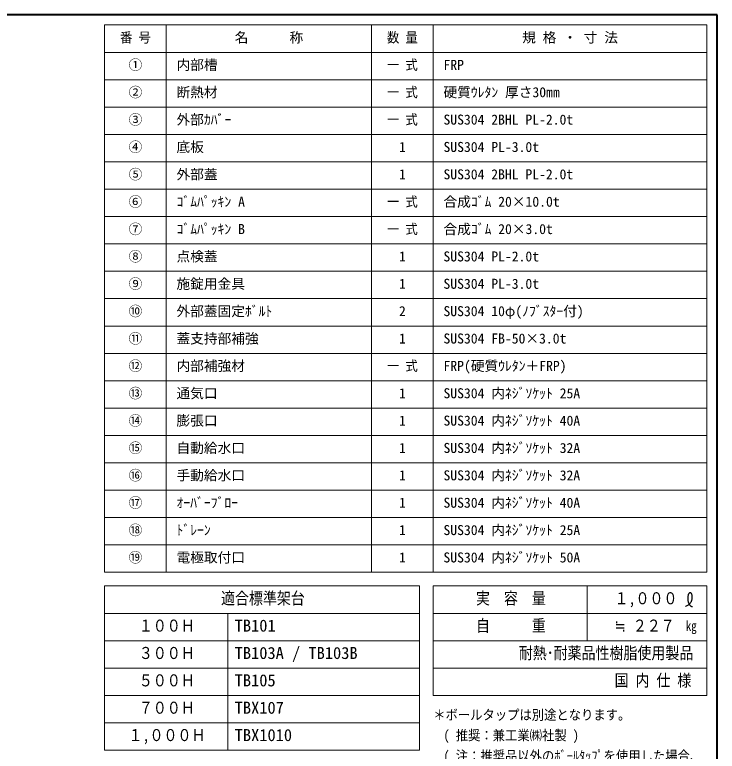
# Model space of a CAD drawing. Units: millimetres at full size, sheet at 1:20; details may follow other scales. Extents: x -4246 to 3854, y -2716 to 2904.
# Drawn here: x 1289 to 3854, y 212 to 2904 of the extents above; entities that cross this region are included whole.
import ezdxf
from ezdxf.enums import TextEntityAlignment as Align

# ---------------------------------------------------------------- set-up
doc = ezdxf.new("R2010")
doc.units = ezdxf.units.MM
doc.header["$LTSCALE"] = 20
doc.layers.add('0-0', color=7, linetype='Continuous', lineweight=9)
doc.styles.add('ＭＳ ゴシック', font='')
doc.styles.get('ＭＳ ゴシック').set_extended_font_data('MS Gothic')

msp = doc.modelspace()

# ---------------------------------------------------------------- linework, layer by layer
at = {"layer": '0-0', "color": 1, "lineweight": 40}
for p, q in [((3854.4, 2903.83), (-4245.6, 2903.83)), ((3854.4, -2716.17), (3854.4, 2903.83))]:
    msp.add_line(p, q, dxfattribs=at)
at = {"layer": '0-0', "color": 3, "lineweight": 18}
for p, q in [((3816.9, 2866.33), (1616.9, 2866.33)), ((1616.9, 866.33), (1616.9, 2866.33)), ((1841.9, 866.33), (1841.9, 2866.33)), ((2591.9, 866.33), (2591.9, 2866.33)), ((2816.9, 866.33), (2816.9, 2866.33)), ((3816.9, 866.33), (3816.9, 2866.33)), ((3816.9, 2766.33), (1616.9, 2766.33)), ((3816.9, 2666.33), (1616.9, 2666.33)), ((3816.9, 2566.33), (1616.9, 2566.33)), ((3816.9, 2466.33), (1616.9, 2466.33)), ((3816.9, 2366.33), (1616.9, 2366.33)), ((3816.9, 2266.33), (1616.9, 2266.33)), ((3816.9, 2166.33), (1616.9, 2166.33)), ((3816.9, 2066.33), (1616.9, 2066.33)), ((3816.9, 1966.33), (1616.9, 1966.33)), ((3816.9, 1866.33), (1616.9, 1866.33)), ((3816.9, 1766.33), (1616.9, 1766.33)), ((3816.9, 1666.33), (1616.9, 1666.33)), ((3816.9, 1566.33), (1616.9, 1566.33)), ((3816.9, 1466.33), (1616.9, 1466.33)), ((3816.9, 1366.33), (1616.9, 1366.33)), ((3816.9, 1266.33), (1616.9, 1266.33)), ((3816.9, 1166.33), (1616.9, 1166.33)), ((3816.9, 1066.33), (1616.9, 1066.33)), ((3816.9, 966.33), (1616.9, 966.33)), ((3816.9, 866.33), (1616.9, 866.33)), ((2766.9, 816.33), (1616.9, 816.33)), ((1616.9, 216.33), (1616.9, 816.33)), ((2766.9, 216.33), (2766.9, 816.33)), ((3816.9, 816.33), (2816.9, 816.33)), ((2816.9, 416.33), (2816.9, 816.33)), ((3379.4, 616.33), (3379.4, 816.33)), ((3816.9, 416.33), (3816.9, 816.33)), ((2766.9, 716.33), (1616.9, 716.33)), ((2066.9, 216.33), (2066.9, 716.33)), ((3816.9, 716.33), (2816.9, 716.33)), ((2766.9, 616.33), (1616.9, 616.33)), ((3816.9, 616.33), (2816.9, 616.33)), ((2766.9, 516.33), (1616.9, 516.33)), ((3816.9, 516.33), (2816.9, 516.33)), ((2766.9, 416.33), (1616.9, 416.33)), ((3816.9, 416.33), (2816.9, 416.33)), ((2766.9, 316.33), (1616.9, 316.33)), ((2766.9, 216.33), (1616.9, 216.33))]:
    msp.add_line(p, q, dxfattribs=at)
at = {"layer": '0-0', "color": 5, "lineweight": 25}
for points in [[(3738.91, 741.56), (3740.22, 742.31), (3742.46, 743.62), (3744.69, 744.96), (3746.88, 746.35), (3749.02, 747.82), (3751.11, 749.38), (3752.29, 750.33), (3753.15, 751.08), (3754.6, 752.41), (3755.97, 753.83), (3757.25, 755.32), (3758.41, 756.89), (3759.44, 758.54), (3759.96, 759.54), (3760.34, 760.35), (3760.91, 761.8), (3761.38, 763.28), (3761.77, 764.79), (3762.07, 766.32), (3762.28, 767.86), (3762.37, 768.75), (3762.44, 769.67), (3762.51, 771.27), (3762.53, 772.86), (3762.5, 774.46), (3762.46, 776.06), (3762.4, 777.67), (3762.37, 778.62), (3762.35, 779.61), (3762.28, 781.32), (3762.15, 783.02), (3761.88, 784.69), (3761.42, 786.31), (3760.72, 787.85), (3760.18, 788.7), (3759.83, 789.16), (3759.16, 789.9), (3758.42, 790.57), (3757.61, 791.11)], [(3757.61, 791.11), (3756.76, 791.51), (3755.87, 791.74), (3755.36, 791.77), (3754.93, 791.74), (3754.2, 791.59), (3753.48, 791.3), (3752.79, 790.92), (3752.13, 790.45), (3751.52, 789.91), (3751.19, 789.58), (3750.73, 789.06), (3750.04, 788.11), (3749.47, 787.11), (3748.99, 786.06), (3748.6, 784.98), (3748.28, 783.87), (3748.12, 783.22), (3747.95, 782.41), (3747.7, 780.99), (3747.5, 779.58), (3747.34, 778.15), (3747.21, 776.72), (3747.09, 775.28), (3747.03, 774.45), (3746.94, 773.46), (3746.8, 771.74), (3746.68, 770.03), (3746.61, 768.31), (3746.61, 766.61), (3746.7, 764.91), (3746.81, 763.93), (3746.93, 763.08), (3747.22, 761.62), (3747.59, 760.17), (3748.04, 758.75), (3748.54, 757.34), (3749.1, 755.95), (3749.44, 755.16), (3749.69, 754.58)], [(3749.69, 754.58), (3750.15, 753.61), (3750.62, 752.64), (3751.12, 751.68), (3751.64, 750.73), (3752.18, 749.78), (3752.51, 749.24), (3752.9, 748.6), (3753.6, 747.52), (3754.35, 746.47), (3755.16, 745.48), (3756.03, 744.56), (3756.97, 743.74), (3757.55, 743.32), (3758.05, 743), (3758.95, 742.51), (3759.89, 742.09), (3760.87, 741.72), (3761.86, 741.39), (3762.88, 741.08), (3763.47, 740.9)]]:
    msp.add_lwpolyline(points, dxfattribs=at)

# ---------------------------------------------------------------- texts
at = {"layer": '0-0', "style": 'ＭＳ ゴシック'}
for s, height, width, p in [('番 号', 36.66, 0.9, (1673.15, 2791.33)), ('数 量', 36.66, 0.9, (2648.15, 2791.33)), ('一 式', 36.66, 0.9, (2648.15, 2691.33)), ('一 式', 36.66, 0.9, (2648.15, 2591.33)), ('一 式', 36.66, 0.9, (2648.15, 2491.33)), ('一 式', 36.66, 0.9, (2648.15, 2191.33)), ('一 式', 36.66, 0.9, (2648.15, 2091.33)), ('一 式', 36.66, 0.9, (2648.15, 1591.33)), ('適合標準架台', 43.99, 0.85, (2041.9, 736.33)), ('実\u3000容\u3000量', 43.99, 0.85, (2973.15, 736.33)), ('１,０００', 43.99, 0.85, (3479.4, 736.33)), ('自\u3000\u3000\u3000重', 43.99, 0.85, (2973.15, 636.33)), ('１００Ｈ', 43.99, 0.85, (1741.9, 636.33)), ('≒ ２２７', 43.99, 0.85, (3479.4, 636.33)), ('kg', 36.66, 0.8, (3739.4, 641.33)), ('３００Ｈ', 43.99, 0.85, (1741.9, 536.33)), ('耐熱･耐薬品性樹脂使用製品', 43.99, 0.85, (3129.4, 536.33)), ('５００Ｈ', 43.99, 0.85, (1741.9, 436.33)), ('国 内 仕 様', 43.99, 0.85, (3479.4, 436.33)), ('７００Ｈ', 43.99, 0.85, (1741.9, 336.33)), ('＊ボールタップは別途となります。', 36.66, 0.9, (2816.9, 316.33)), ('１,０００Ｈ', 43.99, 0.85, (1704.4, 236.33)), ('( 推奨：兼工業㈱社製 )', 36.66, 0.9, (2854.4, 241.33)), ('( 注：推奨品以外のﾎﾞｰﾙﾀｯﾌﾟを使用した場合、', 36.66, 0.9, (2854.4, 166.33))]:
    msp.add_text(s, height=height, dxfattribs=dict(at, width=width)).set_placement(p, align=Align.BOTTOM_LEFT)
for s, height, p in [('名\u3000\u3000\u3000称', 36.66, (2091.9, 2791.33)), ('規 格 ・ 寸 法', 36.66, (3141.9, 2791.33)), ('①', 36.66, (1704.4, 2691.33)), ('内部槽', 36.66, (1879.4, 2691.33)), ('FRP', 36.66, (2854.4, 2691.33)), ('②', 36.66, (1704.4, 2591.33)), ('断熱材', 36.66, (1879.4, 2591.33)), ('硬質ｳﾚﾀﾝ 厚さ30㎜', 36.66, (2854.4, 2591.33)), ('③', 36.66, (1704.4, 2491.33)), ('外部ｶﾊﾞｰ', 36.66, (1879.4, 2491.33)), ('SUS304 2BHL PL-2.0t', 36.66, (2854.4, 2491.33)), ('④', 36.66, (1704.4, 2391.33)), ('底板', 36.66, (1879.4, 2391.33)), ('1', 36.66, (2691.9, 2391.33)), ('SUS304 PL-3.0t', 36.66, (2854.4, 2391.33)), ('⑤', 36.66, (1704.4, 2291.33)), ('外部蓋', 36.66, (1879.4, 2291.33)), ('1', 36.66, (2691.9, 2291.33)), ('SUS304 2BHL PL-2.0t', 36.66, (2854.4, 2291.33)), ('⑥', 36.66, (1704.4, 2191.33)), ('ｺﾞﾑﾊﾟｯｷﾝ A', 36.66, (1879.4, 2191.33)), ('合成ｺﾞﾑ 20×10.0t', 36.66, (2854.4, 2191.33)), ('⑦', 36.66, (1704.4, 2091.33)), ('ｺﾞﾑﾊﾟｯｷﾝ B', 36.66, (1879.4, 2091.33)), ('合成ｺﾞﾑ 20×3.0t', 36.66, (2854.4, 2091.33)), ('⑧', 36.66, (1704.4, 1991.33)), ('点検蓋', 36.66, (1879.4, 1991.33)), ('1', 36.66, (2691.9, 1991.33)), ('SUS304 PL-2.0t', 36.66, (2854.4, 1991.33)), ('⑨', 36.66, (1704.4, 1891.33)), ('施錠用金具', 36.66, (1879.4, 1891.33)), ('1', 36.66, (2691.9, 1891.33)), ('SUS304 PL-3.0t', 36.66, (2854.4, 1891.33)), ('⑩', 36.66, (1704.4, 1791.33)), ('外部蓋固定ﾎﾞﾙﾄ', 36.66, (1879.4, 1791.33)), ('2', 36.66, (2691.9, 1791.33)), ('SUS304 10φ(ﾉﾌﾞｽﾀｰ付)', 36.66, (2854.4, 1791.33)), ('⑪', 36.66, (1704.4, 1691.33)), ('蓋支持部補強', 36.66, (1879.4, 1691.33)), ('1', 36.66, (2691.9, 1691.33)), ('SUS304 FB-50×3.0t', 36.66, (2854.4, 1691.33)), ('⑫', 36.66, (1704.4, 1591.33)), ('内部補強材', 36.66, (1879.4, 1591.33)), ('FRP(硬質ｳﾚﾀﾝ＋FRP)', 36.66, (2854.4, 1591.33)), ('⑬', 36.66, (1704.4, 1491.33)), ('通気口', 36.66, (1879.4, 1491.33)), ('1', 36.66, (2691.9, 1491.33)), ('SUS304 内ﾈｼﾞｿｹｯﾄ 25A', 36.66, (2854.4, 1491.33)), ('⑭', 36.66, (1704.4, 1391.33)), ('膨張口', 36.66, (1879.4, 1391.33)), ('1', 36.66, (2691.9, 1391.33)), ('SUS304 内ﾈｼﾞｿｹｯﾄ 40A', 36.66, (2854.4, 1391.33)), ('⑮', 36.66, (1704.4, 1291.33)), ('自動給水口', 36.66, (1879.4, 1291.33)), ('1', 36.66, (2691.9, 1291.33)), ('SUS304 内ﾈｼﾞｿｹｯﾄ 32A', 36.66, (2854.4, 1291.33)), ('⑯', 36.66, (1704.4, 1191.33)), ('手動給水口', 36.66, (1879.4, 1191.33)), ('SUS304 内ﾈｼﾞｿｹｯﾄ 32A', 36.66, (2854.4, 1191.33)), ('1', 36.66, (2691.9, 1191.33)), ('⑰', 36.66, (1704.4, 1091.33)), ('ｵｰﾊﾞｰﾌﾞﾛｰ', 36.66, (1879.4, 1091.33)), ('1', 36.66, (2691.9, 1091.33)), ('SUS304 内ﾈｼﾞｿｹｯﾄ 40A', 36.66, (2854.4, 1091.33)), ('⑱', 36.66, (1704.4, 991.33)), ('ﾄﾞﾚｰﾝ', 36.66, (1879.4, 991.33)), ('1', 36.66, (2691.9, 991.33)), ('SUS304 内ﾈｼﾞｿｹｯﾄ 25A', 36.66, (2854.4, 991.33)), ('⑲', 36.66, (1704.4, 891.33)), ('電極取付口', 36.66, (1879.4, 891.33)), ('SUS304 内ﾈｼﾞｿｹｯﾄ 50A', 36.66, (2854.4, 891.33)), ('1', 36.66, (2691.9, 891.33)), ('TB101', 43.99, (2091.9, 636.33)), ('TB103A / TB103B', 43.99, (2091.9, 536.33)), ('TB105', 43.99, (2091.9, 436.33)), ('TBX107', 43.99, (2091.9, 336.33)), ('TBX1010', 43.99, (2091.9, 236.33))]:
    msp.add_text(s, height=height, dxfattribs=at).set_placement(p, align=Align.BOTTOM_LEFT)

doc.saveas('drawing.dxf')
